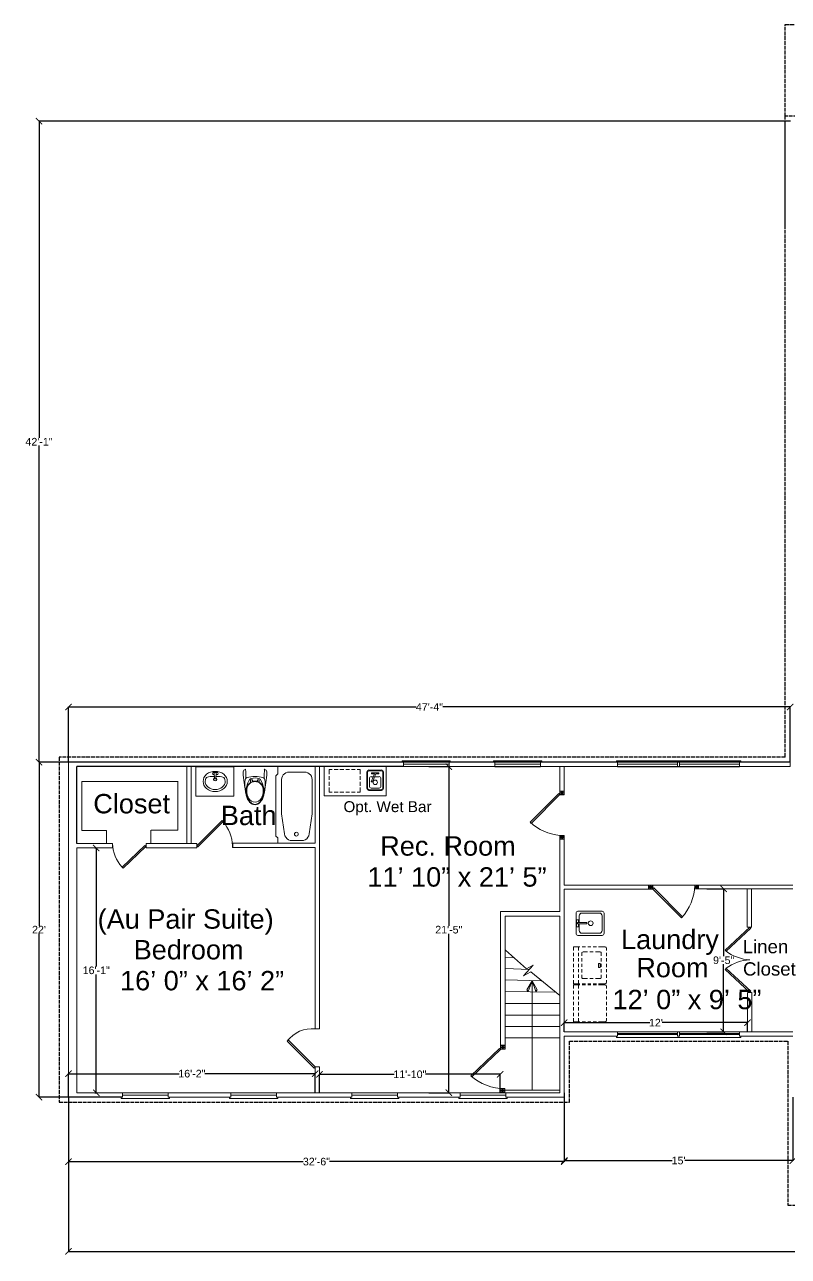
# Model space of a CAD drawing. Header units: inches. Extents: x 38 to 8673, y 1 to 7200.
# Drawn here: x 6629 to 7231, y 3091 to 4062 of the extents above; entities that cross this region are included whole.
import ezdxf

# ---------------------------------------------------------------- set-up
doc = ezdxf.new("R2010")
doc.units = ezdxf.units.IN
doc.header["$MEASUREMENT"] = 0
doc.linetypes.add('ACAD_ISO02W100', pattern=[15, 12, -3])
doc.layers.add('PDF_Layer 2', color=7, linetype='Continuous', true_color=0x221f1f)
doc.styles.add('PDF Arial', font='arial.ttf')
doc.styles.get("Standard").update_dxf_attribs({"font": 'arial.ttf'})
doc.dimstyles.get("Standard").update_dxf_attribs({"dimtxt": 6, "dimasz": 5, "dimexe": 0.18, "dimexo": 0.0625, "dimgap": 0.09, "dimtad": 0, "dimtih": 1, "dimtoh": 1, "dimdec": 0, "dimzin": 0, "dimdsep": 46, "dimlunit": 4, "dimtxsty": 'Standard', "dimblk": 'ARCHTICK', "dimcen": 0.09, "dimclrd": 3, "dimclre": 3, "dimclrt": 1, "dimadec": 0, "dimazin": 0, "dimtfac": 1, "dimtdec": 0, "dimtofl": 0, "dimtmove": 0, "dimatfit": 3, "dimfxl": 100, "dimtolj": 1, "dimtzin": 0, "dimarcsym": 0})

# ---------------------------------------------------------------- blocks, each defined once
blk = doc.blocks.new('_ArchTick')
at = {"color": 0, "linetype": 'ByBlock', "const_width": 0.15}
blk.add_lwpolyline([(-0.5, -0.5), (0.5, 0.5)], dxfattribs=at)
blk = doc.blocks.new('*D54')
at = {"layer": 'Defpoints', "color": 0, "transparency": 16777216}
for p in [(6858.24, 3235.31), (6663.99, 3216.81), (6858.24, 3220.25)]:
    blk.add_point(p, dxfattribs=at)
at = {"layer": 'PDF_Layer 2', "color": 3, "lineweight": -2, "transparency": 16777216}
for p, q in [((6663.99, 3216.87), (6663.99, 3235.49)), ((6663.99, 3235.31), (6751, 3235.31)), ((6858.24, 3235.31), (6771.23, 3235.31)), ((6858.24, 3220.31), (6858.24, 3235.49))]:
    blk.add_line(p, q, dxfattribs=at)
at = {"layer": 'PDF_Layer 2', "color": 3, "lineweight": -2, "transparency": 16777216, "xscale": 5, "yscale": 5, "zscale": 5, "rotation": 180}
blk.add_blockref('_ArchTick', (6663.99, 3235.31), dxfattribs=at)
at = {"layer": 'PDF_Layer 2', "color": 3, "lineweight": -2, "transparency": 16777216, "xscale": 5, "yscale": 5, "zscale": 5}
blk.add_blockref('_ArchTick', (6858.24, 3235.31), dxfattribs=at)
at = {"layer": 'PDF_Layer 2', "color": 1, "transparency": 16777216, "insert": (6761.12, 3235.31), "char_height": 6, "attachment_point": 5}
blk.add_mtext('\\A1;16\'-2"', dxfattribs=at)
blk = doc.blocks.new('*D55')
at = {"layer": 'Defpoints', "color": 0, "transparency": 16777216}
for p in [(6684.62, 3413.21), (6685.8, 3413.21), (6684.62, 3220.25)]:
    blk.add_point(p, dxfattribs=at)
at = {"layer": 'PDF_Layer 2', "color": 3, "lineweight": -2, "transparency": 16777216}
for p, q in [((6684.68, 3413.21), (6685.98, 3413.21)), ((6685.8, 3413.21), (6685.8, 3319.88)), ((6685.8, 3220.25), (6685.8, 3313.58)), ((6684.68, 3220.25), (6685.98, 3220.25))]:
    blk.add_line(p, q, dxfattribs=at)
at = {"layer": 'PDF_Layer 2', "color": 3, "lineweight": -2, "transparency": 16777216, "xscale": 5, "yscale": 5, "zscale": 5}
for p, rotation in [((6685.8, 3413.21), 90), ((6685.8, 3220.25), 270)]:
    blk.add_blockref('_ArchTick', p, dxfattribs=dict(at, rotation=rotation))
at = {"layer": 'PDF_Layer 2', "color": 1, "transparency": 16777216, "insert": (6685.8, 3316.73), "char_height": 6, "attachment_point": 5}
blk.add_mtext('\\A1;16\'-1"', dxfattribs=at)
blk = doc.blocks.new('*D56')
at = {"layer": 'Defpoints', "color": 0, "transparency": 16777216}
for p in [(6947.79, 3477.29), (6963.51, 3477.29), (6947.79, 3220.25)]:
    blk.add_point(p, dxfattribs=at)
at = {"layer": 'PDF_Layer 2', "color": 3, "lineweight": -2, "transparency": 16777216}
for p, q in [((6947.85, 3477.29), (6963.69, 3477.29)), ((6963.51, 3477.29), (6963.51, 3351.92)), ((6963.51, 3220.25), (6963.51, 3345.62)), ((6947.85, 3220.25), (6963.69, 3220.25))]:
    blk.add_line(p, q, dxfattribs=at)
at = {"layer": 'PDF_Layer 2', "color": 3, "lineweight": -2, "transparency": 16777216, "xscale": 5, "yscale": 5, "zscale": 5}
for p, rotation in [((6963.51, 3477.29), 90), ((6963.51, 3220.25), 270)]:
    blk.add_blockref('_ArchTick', p, dxfattribs=dict(at, rotation=rotation))
at = {"layer": 'PDF_Layer 2', "color": 1, "transparency": 16777216, "insert": (6963.51, 3348.77), "char_height": 6, "attachment_point": 5}
blk.add_mtext('\\A1;21\'-5"', dxfattribs=at)
blk = doc.blocks.new('*D62')
at = {"layer": 'Defpoints', "color": 0, "transparency": 16777216}
for p in [(7003.97, 3234.81), (6861.68, 3220.25), (7003.97, 3220.25)]:
    blk.add_point(p, dxfattribs=at)
at = {"layer": 'PDF_Layer 2', "color": 3, "lineweight": -2, "transparency": 16777216}
for p, q in [((6861.68, 3220.31), (6861.68, 3234.99)), ((6861.68, 3234.81), (6920.38, 3234.81)), ((7003.97, 3234.81), (6945.27, 3234.81)), ((7003.97, 3220.31), (7003.97, 3234.99))]:
    blk.add_line(p, q, dxfattribs=at)
at = {"layer": 'PDF_Layer 2', "color": 3, "lineweight": -2, "transparency": 16777216, "xscale": 5, "yscale": 5, "zscale": 5, "rotation": 180}
blk.add_blockref('_ArchTick', (6861.68, 3234.81), dxfattribs=at)
at = {"layer": 'PDF_Layer 2', "color": 3, "lineweight": -2, "transparency": 16777216, "xscale": 5, "yscale": 5, "zscale": 5}
blk.add_blockref('_ArchTick', (7003.97, 3234.81), dxfattribs=at)
at = {"layer": 'PDF_Layer 2', "color": 1, "transparency": 16777216, "insert": (6932.83, 3234.81), "char_height": 6, "attachment_point": 5}
blk.add_mtext('\\A1;11\'-10"', dxfattribs=at)
blk = doc.blocks.new('*D63')
at = {"layer": 'Defpoints', "color": 0, "transparency": 16777216}
for p in [(7166.65, 3381.05), (7166.65, 3268.25), (7180, 3268.25)]:
    blk.add_point(p, dxfattribs=at)
at = {"layer": 'PDF_Layer 2', "color": 3, "lineweight": -2, "transparency": 16777216}
for p, q in [((7166.71, 3381.05), (7180.18, 3381.05)), ((7180, 3381.05), (7180, 3327.8)), ((7180, 3268.25), (7180, 3321.5)), ((7166.71, 3268.25), (7180.18, 3268.25))]:
    blk.add_line(p, q, dxfattribs=at)
at = {"layer": 'PDF_Layer 2', "color": 3, "lineweight": -2, "transparency": 16777216, "xscale": 5, "yscale": 5, "zscale": 5}
for p, rotation in [((7180, 3381.05), 90), ((7180, 3268.25), 270)]:
    blk.add_blockref('_ArchTick', p, dxfattribs=dict(at, rotation=rotation))
at = {"layer": 'PDF_Layer 2', "color": 1, "transparency": 16777216, "insert": (7180, 3324.65), "char_height": 6, "attachment_point": 5}
blk.add_mtext('\\A1;9\'-5"', dxfattribs=at)
blk = doc.blocks.new('*D64')
at = {"layer": 'Defpoints', "color": 0, "transparency": 16777216}
for p in [(7054.47, 3275.52), (7054.47, 3268.25), (7198.78, 3268.25)]:
    blk.add_point(p, dxfattribs=at)
at = {"layer": 'PDF_Layer 2', "color": 3, "lineweight": -2, "transparency": 16777216}
for p, q in [((7054.47, 3268.31), (7054.47, 3275.7)), ((7054.47, 3275.52), (7121.73, 3275.52)), ((7198.78, 3275.52), (7131.52, 3275.52)), ((7198.78, 3268.31), (7198.78, 3275.7))]:
    blk.add_line(p, q, dxfattribs=at)
at = {"layer": 'PDF_Layer 2', "color": 3, "lineweight": -2, "transparency": 16777216, "xscale": 5, "yscale": 5, "zscale": 5, "rotation": 180}
blk.add_blockref('_ArchTick', (7054.47, 3275.52), dxfattribs=at)
at = {"layer": 'PDF_Layer 2', "color": 3, "lineweight": -2, "transparency": 16777216, "xscale": 5, "yscale": 5, "zscale": 5}
blk.add_blockref('_ArchTick', (7198.78, 3275.52), dxfattribs=at)
at = {"layer": 'PDF_Layer 2', "color": 1, "transparency": 16777216, "insert": (7126.62, 3275.52), "char_height": 6, "attachment_point": 5}
blk.add_mtext("\\A1;12'", dxfattribs=at)
blk = doc.blocks.new('*D70')
at = {"layer": 'Defpoints', "color": 0, "transparency": 16777216}
for p in [(6664, 3216.81), (7054.47, 3220.25), (7054.47, 3166.01)]:
    blk.add_point(p, dxfattribs=at)
at = {"layer": 'PDF_Layer 2', "color": 3, "lineweight": -2, "transparency": 16777216}
for p, q in [((6664, 3216.75), (6664, 3165.83)), ((7054.47, 3220.19), (7054.47, 3165.83)), ((6664, 3166.01), (6848.84, 3166.01)), ((7054.47, 3166.01), (6869.63, 3166.01))]:
    blk.add_line(p, q, dxfattribs=at)
at = {"layer": 'PDF_Layer 2', "color": 3, "lineweight": -2, "transparency": 16777216, "xscale": 5, "yscale": 5, "zscale": 5, "rotation": 180}
blk.add_blockref('_ArchTick', (6664, 3166.01), dxfattribs=at)
at = {"layer": 'PDF_Layer 2', "color": 3, "lineweight": -2, "transparency": 16777216, "xscale": 5, "yscale": 5, "zscale": 5}
blk.add_blockref('_ArchTick', (7054.47, 3166.01), dxfattribs=at)
at = {"layer": 'PDF_Layer 2', "color": 1, "transparency": 16777216, "insert": (6859.24, 3166.01), "char_height": 6, "attachment_point": 5}
blk.add_mtext('\\A1;32\'-6"', dxfattribs=at)
blk = doc.blocks.new('*D71')
at = {"layer": 'Defpoints', "color": 0, "transparency": 16777216}
for p in [(7054.47, 3216.81), (7234.47, 3216.81), (7234.47, 3166.84)]:
    blk.add_point(p, dxfattribs=at)
at = {"layer": 'PDF_Layer 2', "color": 3, "lineweight": -2, "transparency": 16777216}
for p, q in [((7054.47, 3216.75), (7054.47, 3166.66)), ((7234.47, 3216.75), (7234.47, 3166.66)), ((7054.47, 3166.84), (7139.57, 3166.84)), ((7234.47, 3166.84), (7149.37, 3166.84))]:
    blk.add_line(p, q, dxfattribs=at)
at = {"layer": 'PDF_Layer 2', "color": 3, "lineweight": -2, "transparency": 16777216, "xscale": 5, "yscale": 5, "zscale": 5, "rotation": 180}
blk.add_blockref('_ArchTick', (7054.47, 3166.84), dxfattribs=at)
at = {"layer": 'PDF_Layer 2', "color": 3, "lineweight": -2, "transparency": 16777216, "xscale": 5, "yscale": 5, "zscale": 5}
blk.add_blockref('_ArchTick', (7234.47, 3166.84), dxfattribs=at)
at = {"layer": 'PDF_Layer 2', "color": 1, "transparency": 16777216, "insert": (7144.47, 3166.84), "char_height": 6, "attachment_point": 5}
blk.add_mtext("\\A1;15'", dxfattribs=at)
blk = doc.blocks.new('*D72')
at = {"layer": 'Defpoints', "color": 0, "transparency": 16777216}
for p in [(8300.51, 3319.81), (6664, 3216.81), (8300.51, 3095.29)]:
    blk.add_point(p, dxfattribs=at)
at = {"layer": 'PDF_Layer 2', "color": 3, "lineweight": -2, "transparency": 16777216}
for p, q in [((8300.51, 3319.75), (8300.51, 3095.11)), ((6664, 3216.75), (6664, 3095.11)), ((6664, 3095.29), (7469.81, 3095.29)), ((8300.51, 3095.29), (7494.7, 3095.29))]:
    blk.add_line(p, q, dxfattribs=at)
at = {"layer": 'PDF_Layer 2', "color": 3, "lineweight": -2, "transparency": 16777216, "xscale": 5, "yscale": 5, "zscale": 5, "rotation": 180}
blk.add_blockref('_ArchTick', (6664, 3095.29), dxfattribs=at)
at = {"layer": 'PDF_Layer 2', "color": 3, "lineweight": -2, "transparency": 16777216, "xscale": 5, "yscale": 5, "zscale": 5}
blk.add_blockref('_ArchTick', (8300.51, 3095.29), dxfattribs=at)
at = {"layer": 'PDF_Layer 2', "color": 1, "transparency": 16777216, "insert": (7482.26, 3095.29), "char_height": 6, "attachment_point": 5}
blk.add_mtext('\\A1;136\'-5"', dxfattribs=at)
blk = doc.blocks.new('*D73')
at = {"layer": 'Defpoints', "color": 0, "transparency": 16777216}
for p in [(6640.71, 3480.81), (6664.03, 3480.81), (6663.99, 3216.81)]:
    blk.add_point(p, dxfattribs=at)
at = {"layer": 'PDF_Layer 2', "color": 3, "lineweight": -2, "transparency": 16777216}
for p, q in [((6663.96, 3480.81), (6640.53, 3480.81)), ((6640.71, 3480.81), (6640.71, 3351.91)), ((6640.71, 3216.81), (6640.71, 3345.71)), ((6663.93, 3216.81), (6640.53, 3216.81))]:
    blk.add_line(p, q, dxfattribs=at)
at = {"layer": 'PDF_Layer 2', "color": 3, "lineweight": -2, "transparency": 16777216, "xscale": 5, "yscale": 5, "zscale": 5}
for p, rotation in [((6640.71, 3480.81), 90), ((6640.71, 3216.81), 270)]:
    blk.add_blockref('_ArchTick', p, dxfattribs=dict(at, rotation=rotation))
at = {"layer": 'PDF_Layer 2', "color": 1, "transparency": 16777216, "insert": (6640.71, 3348.81), "char_height": 6, "attachment_point": 5}
blk.add_mtext("\\A1;22'", dxfattribs=at)
blk = doc.blocks.new('*D74')
at = {"layer": 'Defpoints', "color": 0, "transparency": 16777216}
for p in [(6640.71, 3985.81), (7232.69, 3985.81), (7232.47, 3480.81)]:
    blk.add_point(p, dxfattribs=at)
at = {"layer": 'PDF_Layer 2', "color": 3, "lineweight": -2, "transparency": 16777216}
for p, q in [((7232.62, 3985.81), (6640.53, 3985.81)), ((6640.71, 3985.81), (6640.71, 3736.41)), ((6640.71, 3480.81), (6640.71, 3730.21)), ((7232.41, 3480.81), (6640.53, 3480.81))]:
    blk.add_line(p, q, dxfattribs=at)
at = {"layer": 'PDF_Layer 2', "color": 3, "lineweight": -2, "transparency": 16777216, "xscale": 5, "yscale": 5, "zscale": 5}
for p, rotation in [((6640.71, 3985.81), 90), ((6640.71, 3480.81), 270)]:
    blk.add_blockref('_ArchTick', p, dxfattribs=dict(at, rotation=rotation))
at = {"layer": 'PDF_Layer 2', "color": 1, "transparency": 16777216, "insert": (6640.71, 3733.31), "char_height": 6, "attachment_point": 5}
blk.add_mtext('\\A1;42\'-1"', dxfattribs=at)
blk = doc.blocks.new('*D75')
at = {"layer": 'Defpoints', "color": 0, "transparency": 16777216}
for p in [(7232.47, 3524.27), (6664.03, 3480.81), (7232.47, 3480.36)]:
    blk.add_point(p, dxfattribs=at)
at = {"layer": 'PDF_Layer 2', "color": 3, "lineweight": -2, "transparency": 16777216}
for p, q in [((6664.03, 3480.87), (6664.03, 3524.45)), ((6664.03, 3524.27), (6937.73, 3524.27)), ((7232.47, 3524.27), (6958.77, 3524.27)), ((7232.47, 3480.42), (7232.47, 3524.45))]:
    blk.add_line(p, q, dxfattribs=at)
at = {"layer": 'PDF_Layer 2', "color": 3, "lineweight": -2, "transparency": 16777216, "xscale": 5, "yscale": 5, "zscale": 5, "rotation": 180}
blk.add_blockref('_ArchTick', (6664.03, 3524.27), dxfattribs=at)
at = {"layer": 'PDF_Layer 2', "color": 3, "lineweight": -2, "transparency": 16777216, "xscale": 5, "yscale": 5, "zscale": 5}
blk.add_blockref('_ArchTick', (7232.47, 3524.27), dxfattribs=at)
at = {"layer": 'PDF_Layer 2', "color": 1, "transparency": 16777216, "insert": (6948.25, 3524.27), "char_height": 6, "attachment_point": 5}
blk.add_mtext('\\A1;47\'-4"', dxfattribs=at)

msp = doc.modelspace()

# ---------------------------------------------------------------- linework, layer by layer
at = {"layer": 'PDF_Layer 2', "color": 18, "linetype": 'ACAD_ISO02W100', "ltscale": 0.25, "true_color": 0x000000}
for p, q in [((7228.51, 3989.77), (7228.51, 4061.98)), ((7228.51, 4061.98), (7763.19, 4061.98)), ((7228.47, 3484.81), (7228.51, 3989.79)), ((7485.47, 3989.77), (7228.68, 3989.77)), ((7228.47, 3484.81), (6656.47, 3484.81)), ((6656.47, 3484.81), (6656.47, 3212.81)), ((7058.47, 3212.81), (7058.47, 3260.81)), ((7058.47, 3260.81), (7230.47, 3260.81)), ((7230.47, 3260.81), (7230.47, 3131.73)), ((6656.47, 3212.81), (7058.47, 3212.81)), ((7230.47, 3131.73), (7490.47, 3131.73))]:
    msp.add_line(p, q, dxfattribs=at)
at = {"layer": 'PDF_Layer 2', "color": 18, "true_color": 0x000000}
for p, q in [((7228.47, 3903.19), (7228.47, 3985.81)), ((6927.75, 3477.29), (6670.47, 3477.29)), ((6670.47, 3416.65), (6670.47, 3477.25)), ((6999.75, 3477.29), (7035.75, 3477.29)), ((7096.47, 3477.29), (7192.47, 3477.29)), ((6793.18, 3416.88), (6793.18, 3413.44)), ((6706.47, 3216.81), (6664, 3216.81))]:
    msp.add_line(p, q, dxfattribs=at)
at = {"layer": 'PDF_Layer 2', "color": 18, "lineweight": 0, "true_color": 0x000000}
for p, q in [((6698.5, 3413.21), (6698.5, 3416.65)), ((6725, 3416.65), (6725, 3413.21)), ((6765.07, 3413.21), (6765.07, 3416.65)), ((7050.95, 3363.12), (7050.95, 3423.08)), ((7051.11, 3423.07), (7050.95, 3423.07)), ((7054.47, 3383.84), (7054.47, 3423.07)), ((6725, 3413.21), (6725.1, 3413.21)), ((6755.18, 3413.21), (6765.07, 3413.21)), ((6765.07, 3414.98), (6765.95, 3414.1)), ((6858.24, 3413.44), (6858.32, 3270.68)), ((7124.17, 3380.77), (7054.47, 3380.77)), ((7054.47, 3268.25), (7054.47, 3380.77)), ((7123.87, 3383.84), (7234.47, 3383.84)), ((7124.17, 3380.77), (7124.17, 3383.84)), ((7050.95, 3363.12), (7004.23, 3363.13)), ((7004.23, 3257.69), (7004.23, 3363.13)), ((7050.95, 3359.56), (7007.79, 3359.56)), ((7050.95, 3268.25), (7050.95, 3359.56)), ((7198.58, 3350.86), (7202.02, 3350.86)), ((6858.32, 3270.68), (6861.68, 3270.68)), ((7096.47, 3268.25), (7054.47, 3268.25)), ((7096.47, 3264.81), (7096.47, 3268.25)), ((6858.24, 3240.71), (6861.68, 3240.71)), ((7003.97, 3220.56), (7003.97, 3220.25)), ((7007.53, 3220.56), (7007.53, 3220.25))]:
    msp.add_line(p, q, dxfattribs=at)
for points in [[(6663.99, 3216.81), (6663.99, 3480.81)], [(6664.03, 3480.81), (6664.03, 3480.81), (6927.75, 3480.81), (6927.75, 3477.29)], [(6757.26, 3416.65), (6757.26, 3477.29)], [(6760.7, 3416.65), (6760.7, 3477.29)], [(6815.07, 3477.29), (6800.43, 3477.29)], [(6828.83, 3477.29), (6828.83, 3471.52), (6827.31, 3470.1), (6827.31, 3422.59), (6828.83, 3421.08), (6828.83, 3416.65)], [(6858.24, 3453), (6858.24, 3477.29)], [(6861.68, 3270.68), (6861.68, 3477.29)], [(6869.4, 3474.94), (6869.4, 3471.26)], [(6871.72, 3474.94), (6869.4, 3474.94)], [(6876.28, 3474.94), (6873.24, 3474.94)], [(6880.76, 3474.94), (6877.72, 3474.94)], [(6885.24, 3474.94), (6882.28, 3474.94)], [(6889.72, 3474.94), (6886.76, 3474.94)], [(6891.24, 3474.94), (6893.64, 3474.94), (6893.64, 3471.26)], [(6964.71, 3481.77), (6926.71, 3481.77), (6926.71, 3480.81)], [(6963.75, 3479.29), (6927.75, 3479.29)], [(6927.75, 3477.29), (6927.75, 3477.29), (6963.75, 3477.29)], [(6999.75, 3477.29), (6999.75, 3477.29), (6963.75, 3477.29), (6963.75, 3480.81), (6999.75, 3480.81), (6999.75, 3477.29)], [(6964.71, 3480.81), (6964.71, 3481.77)], [(7036.71, 3481.77), (6998.71, 3481.77), (6998.71, 3480.81)], [(7035.75, 3479.29), (6999.75, 3479.29)], [(7096.47, 3477.29), (7096.47, 3477.29), (7035.75, 3477.29), (7035.75, 3480.81), (7096.47, 3480.81), (7096.47, 3477.29)], [(7036.71, 3480.81), (7036.71, 3481.77)], [(7051.07, 3477.29), (7051.07, 3455.06)], [(7054.44, 3455.06), (7054.44, 3477.29)], [(7058.95, 3477.29), (7089.11, 3477.29)], [(7095.51, 3480.81), (7095.51, 3481.77), (7193.51, 3481.77), (7193.51, 3480.81)], [(7143.75, 3479.29), (7096.47, 3479.29)], [(7096.47, 3478.57), (7096.47, 3479.05)], [(7145.27, 3479.29), (7192.47, 3479.29)], [(7201.51, 3480.81), (7229.99, 3480.81), (7209.51, 3480.81)], [(6750.18, 3465.52), (6674.55, 3465.52)], [(6693.78, 3427), (6674.55, 3427), (6674.55, 3465.44)], [(6728.95, 3427.3), (6750.18, 3427.3), (6750.18, 3465.74)], [(6784.67, 3469.24), (6785.55, 3469.08), (6786.19, 3468.68), (6786.75, 3468.04), (6786.83, 3467.96), (6787.15, 3467), (6787.39, 3465.56), (6787.31, 3464.52), (6786.83, 3463.24), (6786.03, 3462.04), (6785.07, 3461.08), (6783.87, 3460.28), (6782.59, 3459.72), (6781.07, 3459.32), (6779.47, 3459.24), (6777.95, 3459.32), (6776.43, 3459.72), (6775.15, 3460.28), (6773.95, 3461.08), (6772.91, 3462.04), (6772.19, 3463.24), (6771.71, 3464.52), (6771.63, 3465.56), (6771.79, 3467), (6772.19, 3467.96), (6772.19, 3468.04), (6772.75, 3468.68), (6773.47, 3469.08), (6774.27, 3469.32)], [(6778.83, 3469.56), (6778.91, 3469.56), (6777.47, 3469.56), (6775.55, 3469.4), (6774.27, 3469.32)], [(6781.47, 3472.68), (6777.55, 3472.68), (6777.55, 3472.36)], [(6777.55, 3471.24), (6777.55, 3471)], [(6777.55, 3471), (6778.83, 3471)], [(6780.03, 3469.56), (6781.47, 3469.56), (6783.47, 3469.4), (6784.67, 3469.24)], [(6780.19, 3471), (6781.47, 3471), (6781.47, 3471.24)], [(6781.47, 3472.36), (6781.47, 3472.68)], [(6807.39, 3465), (6807.39, 3466.76), (6808.75, 3466.76), (6808.75, 3465.16)], [(6812.91, 3465.72), (6808.75, 3465.72)], [(6812.91, 3465.16), (6812.91, 3466.76), (6814.19, 3466.76), (6814.19, 3465)], [(6869.4, 3469.73), (6869.4, 3466.77)], [(6869.4, 3465.25), (6869.4, 3462.21)], [(6893.64, 3469.73), (6893.64, 3466.77)], [(6893.64, 3465.25), (6893.64, 3462.21)], [(6899, 3473.1), (6899, 3460.06)], [(6899.48, 3472.54), (6899.48, 3460.54)], [(6910.52, 3474.54), (6900.52, 3474.54)], [(6900.92, 3467.89), (6900.92, 3461.81)], [(6909.96, 3474.06), (6901, 3474.06)], [(6903.32, 3465.17), (6902.36, 3465.17), (6905, 3471.65)], [(6904.04, 3469.33), (6902.44, 3469.33)], [(6902.68, 3472.38), (6902.68, 3471.66), (6905, 3471.66)], [(6908.28, 3472.38), (6902.68, 3472.38)], [(6908.28, 3472.38), (6908.28, 3471.66), (6905.96, 3471.66), (6903.32, 3465.18)], [(6908.52, 3469.33), (6905.08, 3469.33)], [(6910.04, 3461.82), (6910.04, 3467.9)], [(6911.48, 3460.54), (6911.48, 3472.54)], [(6911.96, 3460.06), (6911.96, 3473.1)], [(6764.27, 3456.76), (6764.27, 3454.04)], [(6794.27, 3454.04), (6794.27, 3456.76)], [(6869.4, 3460.78), (6869.4, 3457.1)], [(6871.72, 3457.09), (6869.4, 3457.09)], [(6876.28, 3457.09), (6873.24, 3457.09)], [(6880.76, 3457.09), (6877.72, 3457.09)], [(6885.24, 3457.09), (6882.28, 3457.09)], [(6889.72, 3457.09), (6886.76, 3457.09)], [(6893.64, 3457.09), (6891.24, 3457.09)], [(6893.64, 3460.78), (6893.64, 3457.1)], [(6900.52, 3458.54), (6910.52, 3458.54)], [(6901, 3459.1), (6909.96, 3459.1)], [(6902.44, 3460.38), (6908.52, 3460.38)], [(7054.44, 3458.02), (7051.08, 3456.5), (7054.44, 3455.06)], [(7051.08, 3455.06), (7054.44, 3456.5), (7051.08, 3458.02)], [(6764.27, 3454.04), (6767.07, 3454.04)], [(6858.24, 3416.88), (6858.24, 3453.8)], [(7051.07, 3455.06), (7054.44, 3455.06)], [(6694, 3416.65), (6694, 3427)], [(6728.73, 3416.63), (6728.73, 3427.3)], [(6765.07, 3414.98), (6784.91, 3434.82), (6785.79, 3433.94)], [(6785.79, 3433.94), (6765.95, 3414.1)], [(6698.5, 3416.65), (6670.47, 3416.65)], [(6739.97, 3416.65), (6725, 3416.65)], [(6725.1, 3416.65), (6765.07, 3416.65)], [(6793.18, 3416.88), (6858.24, 3416.88)], [(7054.47, 3420.11), (7051.11, 3421.63), (7054.47, 3423.07), (7051.11, 3423.07), (7054.47, 3421.63), (7051.11, 3420.11)], [(6663.99, 3409.29), (6663.99, 3344.01)], [(6670.47, 3220.25), (6670.47, 3220.25), (6670.47, 3413.21)], [(6698.5, 3413.21), (6670.47, 3413.21)], [(6725.1, 3413.21), (6760.18, 3413.21)], [(6793.18, 3413.44), (6858.24, 3413.44)], [(7054.47, 3383.84), (7123.87, 3383.84), (7122.43, 3381.05), (7120.91, 3383.84)], [(7114.91, 3383.84), (7108.91, 3383.84)], [(7123.87, 3383.84), (7117.87, 3383.84)], [(7123.87, 3381.05), (7122.43, 3383.84), (7120.91, 3381.05)], [(7123.87, 3381.05), (7123.87, 3383.84)], [(7157.33, 3383.84), (7157.33, 3381.05)], [(7157.33, 3383.84), (7158.77, 3381.05), (7160.29, 3383.84)], [(7157.33, 3381.05), (7158.77, 3383.84)], [(7157.68, 3381.05), (7163.68, 3381.05)], [(7234.47, 3381.05), (7157.69, 3381.05)], [(7160.29, 3381.05), (7158.77, 3383.84)], [(7166.65, 3381.05), (7172.65, 3381.05)], [(7198.58, 3381.05), (7198.58, 3350.86)], [(7202.02, 3381.05), (7202.02, 3350.86)], [(7007.79, 3359.56), (7007.79, 3257.69)], [(7066.27, 3354.32), (7066.27, 3359.68)], [(7068.43, 3361.76), (7082.11, 3361.76)], [(7084.27, 3359.68), (7084.27, 3348.08)], [(7065.55, 3351.12), (7064.19, 3351.12), (7064.19, 3356.48), (7065.55, 3356.48), (7065.55, 3354.32), (7064.99, 3354.32), (7064.99, 3353.44), (7065.55, 3353.44), (7065.55, 3351.12)], [(7066.27, 3348.08), (7066.27, 3353.44)], [(6663.99, 3339.53), (6663.99, 3327.29)], [(7082.11, 3345.92), (7068.43, 3345.92)], [(7050.95, 3296.98), (7028.03, 3315.45), (7022.43, 3312.49), (7029.95, 3320.81), (7024.59, 3318.01), (7008.19, 3332.68)], [(7061.63, 3332.48), (7061.63, 3335.2)], [(7061.63, 3335.2), (7066.67, 3335.2)], [(7061.63, 3328), (7061.63, 3330.64)], [(7065.63, 3335.2), (7065.63, 3332.48)], [(7065.63, 3330.64), (7065.63, 3328)], [(7068.27, 3328.16), (7068.27, 3330.24), (7068.35, 3330.72), (7068.75, 3331.04), (7069.23, 3331.2), (7072.83, 3331.2)], [(7068.51, 3335.2), (7071.15, 3335.2)], [(7072.91, 3335.2), (7075.31, 3335.2)], [(7074.59, 3331.2), (7077.23, 3331.2)], [(7077.15, 3335.2), (7079.79, 3335.2)], [(7079.07, 3331.2), (7082.67, 3331.2), (7083.15, 3331.04), (7083.47, 3330.72), (7083.63, 3330.24)], [(7081.55, 3335.2), (7086.67, 3335.2), (7087.15, 3335.04), (7087.47, 3334.72), (7087.63, 3334.24)], [(7083.63, 3330.24), (7083.63, 3328.16)], [(7087.63, 3334.24), (7087.63, 3332.48)], [(7087.63, 3330.64), (7087.63, 3328)], [(7014.67, 3326.49), (7008.19, 3327.16)], [(7061.63, 3323.84), (7061.63, 3326.24)], [(7061.63, 3319.36), (7061.63, 3322)], [(7065.63, 3326.24), (7065.63, 3323.84)], [(7065.63, 3322), (7065.63, 3319.36)], [(7068.27, 3323.68), (7068.27, 3326.32)], [(7068.27, 3319.52), (7068.27, 3321.92)], [(7083.63, 3326.32), (7083.63, 3323.68)], [(7083.63, 3321.92), (7083.63, 3319.52)], [(7087.63, 3326.24), (7087.63, 3323.84)], [(7087.63, 3322), (7087.63, 3319.36)], [(7026.91, 3317.53), (7008.19, 3318.2)], [(7061.63, 3315.2), (7061.63, 3317.6)], [(7061.63, 3310.72), (7061.63, 3313.36)], [(7065.63, 3317.6), (7065.63, 3315.2)], [(7065.63, 3313.36), (7065.63, 3310.72)], [(7068.27, 3315.04), (7068.27, 3317.68)], [(7068.27, 3311.2), (7068.27, 3313.28)], [(7072.83, 3310.24), (7069.23, 3310.24), (7068.75, 3310.32), (7068.35, 3310.72), (7068.27, 3311.2)], [(7077.23, 3310.24), (7074.59, 3310.24)], [(7083.63, 3313.28), (7083.63, 3311.2), (7083.47, 3310.72), (7083.15, 3310.32), (7082.67, 3310.24), (7079.07, 3310.24)], [(7083.63, 3317.68), (7083.63, 3315.04)], [(7087.63, 3317.6), (7087.63, 3315.2)], [(7087.63, 3313.36), (7087.63, 3310.72)], [(7036.35, 3308.49), (7008.19, 3309.16)], [(7047.15, 3299.53), (7008.19, 3300.2)], [(7029.05, 3222.36), (7029.05, 3308.49), (7032.09, 3300.05), (7033.05, 3301.26), (7029.05, 3308.49), (7026, 3300.05), (7025.05, 3301.26), (7029.05, 3308.49)], [(7066.67, 3306.24), (7061.63, 3306.24), (7061.63, 3308.96)], [(7061.63, 3302.48), (7061.63, 3305.2)], [(7061.63, 3305.2), (7066.67, 3305.2)], [(7061.63, 3298), (7061.63, 3300.64)], [(7065.63, 3308.96), (7065.63, 3306.24)], [(7065.63, 3305.2), (7065.63, 3302.48)], [(7065.63, 3300.64), (7065.63, 3298)], [(7071.15, 3306.24), (7068.51, 3306.24)], [(7068.51, 3305.2), (7071.15, 3305.2)], [(7075.31, 3306.24), (7072.91, 3306.24)], [(7072.91, 3305.2), (7075.31, 3305.2)], [(7079.79, 3306.24), (7077.15, 3306.24)], [(7077.15, 3305.2), (7079.79, 3305.2)], [(7086.67, 3306.24), (7081.55, 3306.24)], [(7081.55, 3305.2), (7086.67, 3305.2), (7087.15, 3305.04), (7087.47, 3304.72), (7087.63, 3304.24)], [(7087.63, 3307.2), (7087.47, 3306.72), (7087.15, 3306.32), (7086.67, 3306.24)], [(7087.63, 3308.96), (7087.63, 3307.2)], [(7087.63, 3304.24), (7087.63, 3302.48)], [(7087.63, 3300.64), (7087.63, 3298)], [(7051.23, 3290.49), (7008.19, 3290.49)], [(7061.63, 3293.84), (7061.63, 3296.24)], [(7061.63, 3289.36), (7061.63, 3292)], [(7065.63, 3296.24), (7065.63, 3293.84)], [(7065.63, 3292), (7065.63, 3289.36)], [(7087.63, 3296.24), (7087.63, 3293.84)], [(7087.63, 3292), (7087.63, 3289.36)], [(7198.78, 3299.32), (7198.78, 3268.25)], [(7199.03, 3299.41), (7202.02, 3299.41)], [(7202.22, 3299.32), (7202.22, 3268.25)], [(7050.95, 3281.53), (7008.19, 3281.53)], [(7061.63, 3285.2), (7061.63, 3287.6)], [(7061.63, 3280.72), (7061.63, 3283.36)], [(7065.63, 3287.6), (7065.63, 3285.2)], [(7065.63, 3283.36), (7065.63, 3280.72)], [(7087.63, 3287.6), (7087.63, 3285.2)], [(7087.63, 3283.36), (7087.63, 3280.72)], [(7050.95, 3272.49), (7008.19, 3272.49)], [(7066.67, 3276.24), (7061.63, 3276.24), (7061.63, 3278.96)], [(7065.63, 3278.96), (7065.63, 3276.24)], [(7071.15, 3276.24), (7068.51, 3276.24)], [(7075.31, 3276.24), (7072.91, 3276.24)], [(7079.79, 3276.24), (7077.15, 3276.24)], [(7086.67, 3276.24), (7081.55, 3276.24)], [(7087.63, 3277.2), (7087.47, 3276.72), (7087.15, 3276.32), (7086.67, 3276.24)], [(7087.63, 3278.96), (7087.63, 3277.2)], [(7050.95, 3268.25), (7050.95, 3268.25), (7050.95, 3268.25), (7050.95, 3220.25), (7008.47, 3220.25), (6972.47, 3220.25), (6923.11, 3220.25), (6923.11, 3216.81)], [(7007.79, 3263.02), (7007.79, 3269.02)], [(7050.95, 3263.53), (7008.19, 3263.53)], [(7096.47, 3264.81), (7054.47, 3264.81), (7054.47, 3216.81), (7008.47, 3216.81)], [(7058.95, 3264.81), (7089.11, 3264.81)], [(7095.51, 3264.81), (7095.51, 3263.77), (7193.51, 3263.77), (7193.51, 3264.81)], [(7096.47, 3268.25), (7192.47, 3268.25), (7234.47, 3268.25)], [(7143.75, 3267.05), (7096.47, 3267.05)], [(7143.75, 3266.25), (7096.47, 3266.25)], [(7145.27, 3267.05), (7192.47, 3267.05)], [(7145.27, 3266.25), (7192.47, 3266.25)], [(7192.47, 3268.25), (7192.47, 3264.81)], [(7192.47, 3264.81), (7234.47, 3264.81)], [(7229.99, 3264.81), (7210.47, 3264.81)], [(7004.23, 3257.69), (7007.79, 3256.17), (7004.23, 3254.73), (7007.79, 3254.73), (7004.23, 3256.17)], [(7007.79, 3257.69), (7004.23, 3256.17)], [(7007.79, 3257.69), (7007.79, 3260.06)], [(6858.24, 3220.25), (6858.24, 3240.71)], [(6861.68, 3220.25), (6861.68, 3240.71)], [(7003.97, 3223.52), (7007.53, 3222), (7003.97, 3220.56), (7007.53, 3220.56), (7003.97, 3222), (7007.53, 3223.52)], [(6791.83, 3220.25), (6742.47, 3220.25), (6706.47, 3220.25), (6670.47, 3220.25)], [(6743.43, 3215.77), (6705.43, 3215.77), (6705.43, 3216.81)], [(6706.47, 3220.25), (6706.47, 3216.81)], [(6742.47, 3218.25), (6706.47, 3218.25)], [(6742.47, 3220.25), (6742.47, 3216.81)], [(6791.83, 3216.81), (6742.47, 3216.81)], [(6743.43, 3216.81), (6743.43, 3215.77)], [(6828.79, 3215.77), (6790.79, 3215.77), (6790.79, 3216.81)], [(6923.11, 3220.25), (6877.11, 3220.25), (6827.83, 3220.25), (6791.83, 3220.25), (6791.83, 3216.81)], [(6827.83, 3218.25), (6791.83, 3218.25)], [(6827.83, 3220.25), (6827.83, 3216.81)], [(6887.11, 3216.81), (6827.83, 3216.81)], [(6828.79, 3216.81), (6828.79, 3215.77)], [(6886.15, 3215.77), (6924.15, 3215.77), (6924.15, 3216.81)], [(6886.15, 3216.81), (6886.15, 3215.77)], [(6887.11, 3220.25), (6887.11, 3216.81)], [(6887.11, 3218.25), (6923.11, 3218.25)], [(6972.47, 3216.81), (6923.11, 3216.81)], [(6927.67, 3220.25), (6936.15, 3220.25)], [(6971.51, 3215.77), (7009.51, 3215.77), (7009.51, 3216.81)], [(6971.51, 3216.81), (6971.51, 3215.77)], [(6972.47, 3220.25), (6972.47, 3216.81)], [(6972.47, 3218.25), (7008.47, 3218.25)], [(7050.83, 3222.36), (7007.53, 3222.36)], [(7008.47, 3220.25), (7008.47, 3216.81)]]:
    msp.add_lwpolyline(points, dxfattribs=at)
for points in [[(6794.27, 3454.04), (6764.27, 3454.04), (6764.27, 3477), (6794.27, 3477)], [(6914.16, 3454.33), (6865.36, 3454.33), (6865.36, 3477.29), (6914.16, 3477.29)], [(7145.27, 3480.81), (7143.75, 3480.81), (7143.75, 3477.29), (7145.27, 3477.29)], [(7232.47, 3480.81), (7232.47, 3477.29), (7192.47, 3477.29), (7192.47, 3480.81)], [(6770.67, 3468.6), (6771.63, 3470.04), (6772.75, 3471.24), (6774.19, 3472.28), (6775.79, 3473), (6777.63, 3473.4), (6779.47, 3473.56), (6781.39, 3473.4), (6783.23, 3473), (6784.75, 3472.28), (6786.19, 3471.24), (6787.39, 3470.04), (6788.27, 3468.6), (6788.83, 3467.16), (6788.99, 3465.56), (6788.83, 3464.04), (6788.27, 3462.6), (6787.39, 3461.16), (6786.19, 3459.96), (6784.75, 3458.92), (6783.23, 3458.2), (6781.39, 3457.72), (6779.47, 3457.56), (6777.63, 3457.72), (6775.79, 3458.2), (6774.19, 3458.92), (6772.75, 3459.96), (6771.63, 3461.16), (6770.67, 3462.6), (6770.19, 3464.04), (6770.03, 3465.56), (6770.19, 3467.16)], [(6779.07, 3467.72), (6779.95, 3467.72), (6780.27, 3472.68), (6778.75, 3472.68)], [(6840.03, 3419), (6847.63, 3419), (6848.99, 3419.16), (6850.35, 3419.64), (6851.55, 3420.44), (6852.51, 3421.56), (6853.15, 3422.76), (6853.55, 3424.2), (6855.79, 3440.04), (6855.79, 3467), (6855.63, 3468.36), (6855.23, 3469.64), (6854.51, 3470.76), (6853.55, 3471.72), (6852.43, 3472.44), (6851.15, 3472.84), (6849.79, 3473), (6837.79, 3473), (6836.43, 3472.84), (6835.23, 3472.44), (6834.03, 3471.72), (6833.07, 3470.76), (6832.43, 3469.64), (6831.95, 3468.36), (6831.79, 3467), (6831.79, 3440.04), (6834.03, 3424.2), (6834.43, 3422.76), (6835.15, 3421.56), (6836.11, 3420.44), (6837.23, 3419.64), (6838.59, 3419.16)], [(7050.19, 3456.1), (7027.55, 3433.46), (7028.43, 3432.58), (7051.07, 3455.22)], [(7054.44, 3458.02), (7051.07, 3458.02), (7051.07, 3456.5), (7054.44, 3456.5)], [(7054.44, 3456.5), (7051.07, 3456.5), (7051.07, 3455.06), (7054.44, 3455.06)], [(7051.11, 3421.63), (7054.47, 3421.63), (7054.47, 3423.07), (7051.11, 3423.07)], [(7051.11, 3420.11), (7054.47, 3420.11), (7054.47, 3421.63), (7051.11, 3421.63)], [(6706.1, 3398.17), (6724.05, 3415.13), (6724.98, 3414.25), (6707.03, 3397.29)], [(7122.43, 3383.84), (7120.91, 3383.84), (7120.91, 3381.05), (7122.43, 3381.05)], [(7123.87, 3383.84), (7122.43, 3383.84), (7122.43, 3381.05), (7123.87, 3381.05)], [(7124.17, 3380.77), (7146.8, 3358.13), (7147.68, 3359.01), (7125.04, 3381.65)], [(7157.33, 3381.05), (7158.77, 3381.05), (7158.77, 3383.84), (7157.33, 3383.84)], [(7158.77, 3381.05), (7160.29, 3381.05), (7160.29, 3383.84), (7158.77, 3383.84)], [(7065.23, 3344.32), (7064.67, 3344.48), (7064.11, 3344.8), (7063.79, 3345.36), (7063.71, 3345.92), (7063.71, 3361.76), (7063.79, 3362.4), (7064.11, 3362.88), (7064.67, 3363.2), (7065.23, 3363.36), (7084.27, 3363.36), (7084.83, 3363.2), (7085.39, 3362.88), (7085.71, 3362.4), (7085.79, 3361.76), (7085.79, 3345.92), (7085.71, 3345.36), (7085.39, 3344.8), (7084.83, 3344.48), (7084.27, 3344.32)], [(7072.35, 3354.32), (7064.99, 3354.32), (7064.99, 3353.44), (7072.35, 3353.44)], [(7182.05, 3331.78), (7201.47, 3349.89), (7200.61, 3350.69), (7181.19, 3332.59)], [(7081.39, 3318.96), (7081.39, 3322.16), (7082.67, 3322.16), (7082.67, 3318.96)], [(7182.05, 3318.31), (7201.47, 3300.21), (7200.61, 3299.41), (7181.19, 3317.51)], [(6857.36, 3239.75), (6836.16, 3261.03), (6837.04, 3261.91), (6858.24, 3240.71)], [(7145.27, 3264.81), (7143.75, 3264.81), (7143.75, 3268.25), (7145.27, 3268.25)], [(7003.39, 3255.1), (6980.75, 3233.59), (6981.63, 3232.75), (7004.27, 3254.27)], [(7007.79, 3257.69), (7004.23, 3257.69), (7004.23, 3256.17), (7007.79, 3256.17)], [(7007.79, 3256.17), (7004.23, 3256.17), (7004.23, 3254.73), (7007.79, 3254.73)], [(7007.53, 3223.52), (7003.97, 3223.52), (7003.97, 3222), (7007.53, 3222)], [(7007.53, 3222), (7003.97, 3222), (7003.97, 3220.56), (7007.53, 3220.56)]]:
    msp.add_lwpolyline(points, close=True, dxfattribs=at)
for points in [[(6803.71, 3468.92, 0.490923), (6804.4, 3468.46, -0.165834), (6817.34, 3468.48, 0.491763), (6818.03, 3468.92)], [(6806.84, 3467.32, 0.09847), (6803.9, 3460.1, 0.03147), (6803.71, 3456.19)], [(6818.03, 3456.19, 0.031374), (6817.84, 3460.07, 0.098473), (6814.9, 3467.32)], [(6817.88, 3455.23, 0.019551), (6820.22, 3470.57, 0.103497), (6819.92, 3473.86)], [(6804.38, 3459.44, 0.094976), (6805.07, 3454.07, 0.020805), (6805.92, 3452.21)], [(6815.75, 3452.22, -0.611285), (6805.99, 3452.22, 0.611285), (6815.75, 3452.22, 0.02115), (6816.6, 3454.07)], [(7182.04, 3331.73, 0.148592), (7200.55, 3325.05, 0.14859), (7182.04, 3318.37)]]:
    msp.add_lwpolyline(points, format="xyb", dxfattribs=at)
for centre, radius in [((6778, 3471.84), 0.694), ((6781.04, 3471.84), 0.693), ((6905.52, 3464.89), 1.72), ((6843.43, 3424.08), 1.48), ((7075.27, 3353.88), 1.88)]:
    msp.add_circle(centre, radius, dxfattribs=at)
for centre, radius, start, end in [((6803.75, 3473.2), 2.04, 93.00856, 163.02745), ((6803.67, 3474.96), 0.281, 135.47362, 180.72678), ((6903.29, 3476.38), 99.82, 180.80622, 184.29678), ((6718.46, 3476.38), 99.82, 355.70949, 359.20006), ((6817.99, 3473.2), 2.04, 16.94514, 87.01884), ((6817.99, 3474.96), 0.282, 359.36831, 44.43129), ((6779.51, 3467.28), 1.24, 111.70611, 67.50243), ((6809.51, 3471.52), 8.03, 163.03943, 186.77474), ((6999.66, 3492.94), 199.31, 186.44805, 190.98724), ((6809.83, 3464.72), 7, 146.93042, 182.63116), ((6810.87, 3459.04), 6.84, 107.8262, 176.48723), ((6810.87, 3459.04), 6.44, 3.51395, 176.50142), ((6808.15, 3466.48), 1.48, 105.17688, 146.72798), ((6810.87, 3456.31), 12.05, 74.82658, 105.17342), ((6810.87, 3459.04), 6.84, 3.5125, 72.16625), ((6813.59, 3466.48), 1.48, 33.27202, 74.82312), ((6811.91, 3464.72), 7, 357.38112, 33.06198), ((6900.56, 3473.14), 1.48, 89.99688, 179.97731), ((6901.04, 3472.58), 1.48, 89.99688, 179.97731), ((6902.48, 3467.94), 1.48, 90.00789, 180.01791), ((6908.56, 3467.94), 1.48, 359.98209, 89.99211), ((6910, 3472.58), 1.48, 0.02269, 90.00312), ((6910.56, 3473.14), 1.48, 0.02269, 90.00312), ((6861.91, 3466.47), 59.16, 182.06429, 191.03461), ((6818.71, 3458.56), 14.76, 176.49118, 220.11219), ((6803.03, 3458.56), 14.76, 319.89055, 3.51493), ((6803.03, 3458.56), 14.36, 341.77828, 3.50613), ((6759.91, 3466.47), 59.08, 348.96331, 357.94599), ((6900.56, 3460.1), 1.48, 179.98209, 269.99211), ((6901.04, 3460.58), 1.48, 179.98209, 269.99211), ((6902.48, 3461.86), 1.48, 179.98209, 269.99211), ((6908.56, 3461.86), 1.48, 269.99137, 0.03443), ((6910, 3460.58), 1.48, 270.00789, 0.01791), ((6910.56, 3460.1), 1.48, 269.99137, 0.03443), ((6816.62, 3457.6), 12.99, 191.96941, 221.63321), ((6810.87, 3452.48), 5.24, 221.62848, 318.38336), ((6810.87, 3451.92), 4.44, 220.11658, 319.87763), ((6805.03, 3457.6), 13, 318.37905, 348.03376), ((6806.17, 3457.47), 11.88, 347.85141, 349.20953), ((6760.08, 3413.11), 33.15, 3.33653, 38.9605), ((7054.71, 3462.94), 40.04, 227.27491, 264.60853), ((6729.71, 3418.64), 31.27, 183.63567, 220.94784), ((7117.37, 3385.26), 39.99, 317.2622, 357.9585), ((7068.39, 3359.72), 2.12, 90.00612, 179.99388), ((7082.07, 3359.72), 2.12, 0.00612, 89.99388), ((7068.39, 3348.12), 2.12, 180.00612, 269.99388), ((7082.07, 3348.12), 2.12, 270.00997, 0.00805), ((6855.96, 3246.03), 24.76, 84.53436, 142.79535), ((7007.89, 3264.93), 41.42, 229.05125, 269.50478)]:
    msp.add_arc(centre, radius, start, end, dxfattribs=at)

# ---------------------------------------------------------------- texts
at = {"layer": 'PDF_Layer 2', "color": 18, "lineweight": 0, "true_color": 0x000000, "attachment_point": 7, "style": 'PDF Arial'}
for s, insert, char_height in [('Closet', (6683.45, 3440.22), 15.271), ('Bath', (6783.97, 3430.97), 15.271), ('Opt. Wet Bar', (6880.55, 3438.84), 8.5898), ('Rec. Room', (6909.49, 3406.9), 15.271), ('11’ 10” x 21’ 5”', (6899.4, 3382.5), 15.2708), ('(Au Pair Suite)', (6686.89, 3344.96), 15.2708), ('Laundry', (7099.17, 3328.87), 15.271), ('Bedroom', (6715.28, 3325.17), 15.271), ('Linen', (7195.02, 3330.06), 10.499), ('Room', (7111.2, 3311.09), 15.271), ('Closet', (7195.26, 3312.46), 10.499), ('16’ 0” x 16’ 2”', (6704.55, 3300.77), 15.2708), ('12’ 0” x 9’ 5”', (7092.43, 3285.9), 15.2708)]:
    msp.add_mtext(s, dxfattribs=dict(at, insert=insert, char_height=char_height))

# ---------------------------------------------------------------- dimensions: what is measured, and where the dimension line sits
at = {"layer": 'PDF_Layer 2', "color": 18, "true_color": 0x000000}
for base, p1, p2, picture, middle in [((6640.71, 3985.81), (7232.47, 3480.81), (7232.69, 3985.81), '*D74', (6640.71, 3733.31)), ((6640.71, 3480.81), (6663.99, 3216.81), (6664.03, 3480.81), '*D73', (6640.71, 3348.81)), ((6963.51, 3477.29), (6947.79, 3220.25), (6947.79, 3477.29), '*D56', (6963.51, 3348.77)), ((6685.8, 3413.21), (6684.62, 3220.25), (6684.62, 3413.21), '*D55', (6685.8, 3316.73)), ((7180, 3268.25), (7166.65, 3381.05), (7166.65, 3268.25), '*D63', (7180, 3324.65))]:
    dim = msp.add_linear_dim(base=base, p1=p1, p2=p2, angle=90, dimstyle='Standard', dxfattribs=at)
    dim.commit()
    dim.dimension.update_dxf_attribs({"geometry": picture, "text_midpoint": middle})
for base, p1, p2, picture, middle in [((7232.47, 3524.27), (6664.03, 3480.81), (7232.47, 3480.36), '*D75', (6948.25, 3524.27)), ((8300.51, 3095.29), (6664, 3216.81), (8300.51, 3319.81), '*D72', (7482.26, 3095.29)), ((7054.47, 3275.52), (7198.78, 3268.25), (7054.47, 3268.25), '*D64', (7126.62, 3275.52)), ((6858.24, 3235.31), (6663.99, 3216.81), (6858.24, 3220.25), '*D54', (6761.12, 3235.31)), ((7003.97, 3234.81), (6861.68, 3220.25), (7003.97, 3220.25), '*D62', (6932.83, 3234.81)), ((7054.47, 3166.01), (6664, 3216.81), (7054.47, 3220.25), '*D70', (6859.24, 3166.01)), ((7234.47, 3166.84), (7054.47, 3216.81), (7234.47, 3216.81), '*D71', (7144.47, 3166.84))]:
    dim = msp.add_linear_dim(base=base, p1=p1, p2=p2, dimstyle='Standard', dxfattribs=at)
    dim.commit()
    dim.dimension.update_dxf_attribs({"geometry": picture, "text_midpoint": middle})

doc.saveas('drawing.dxf')
